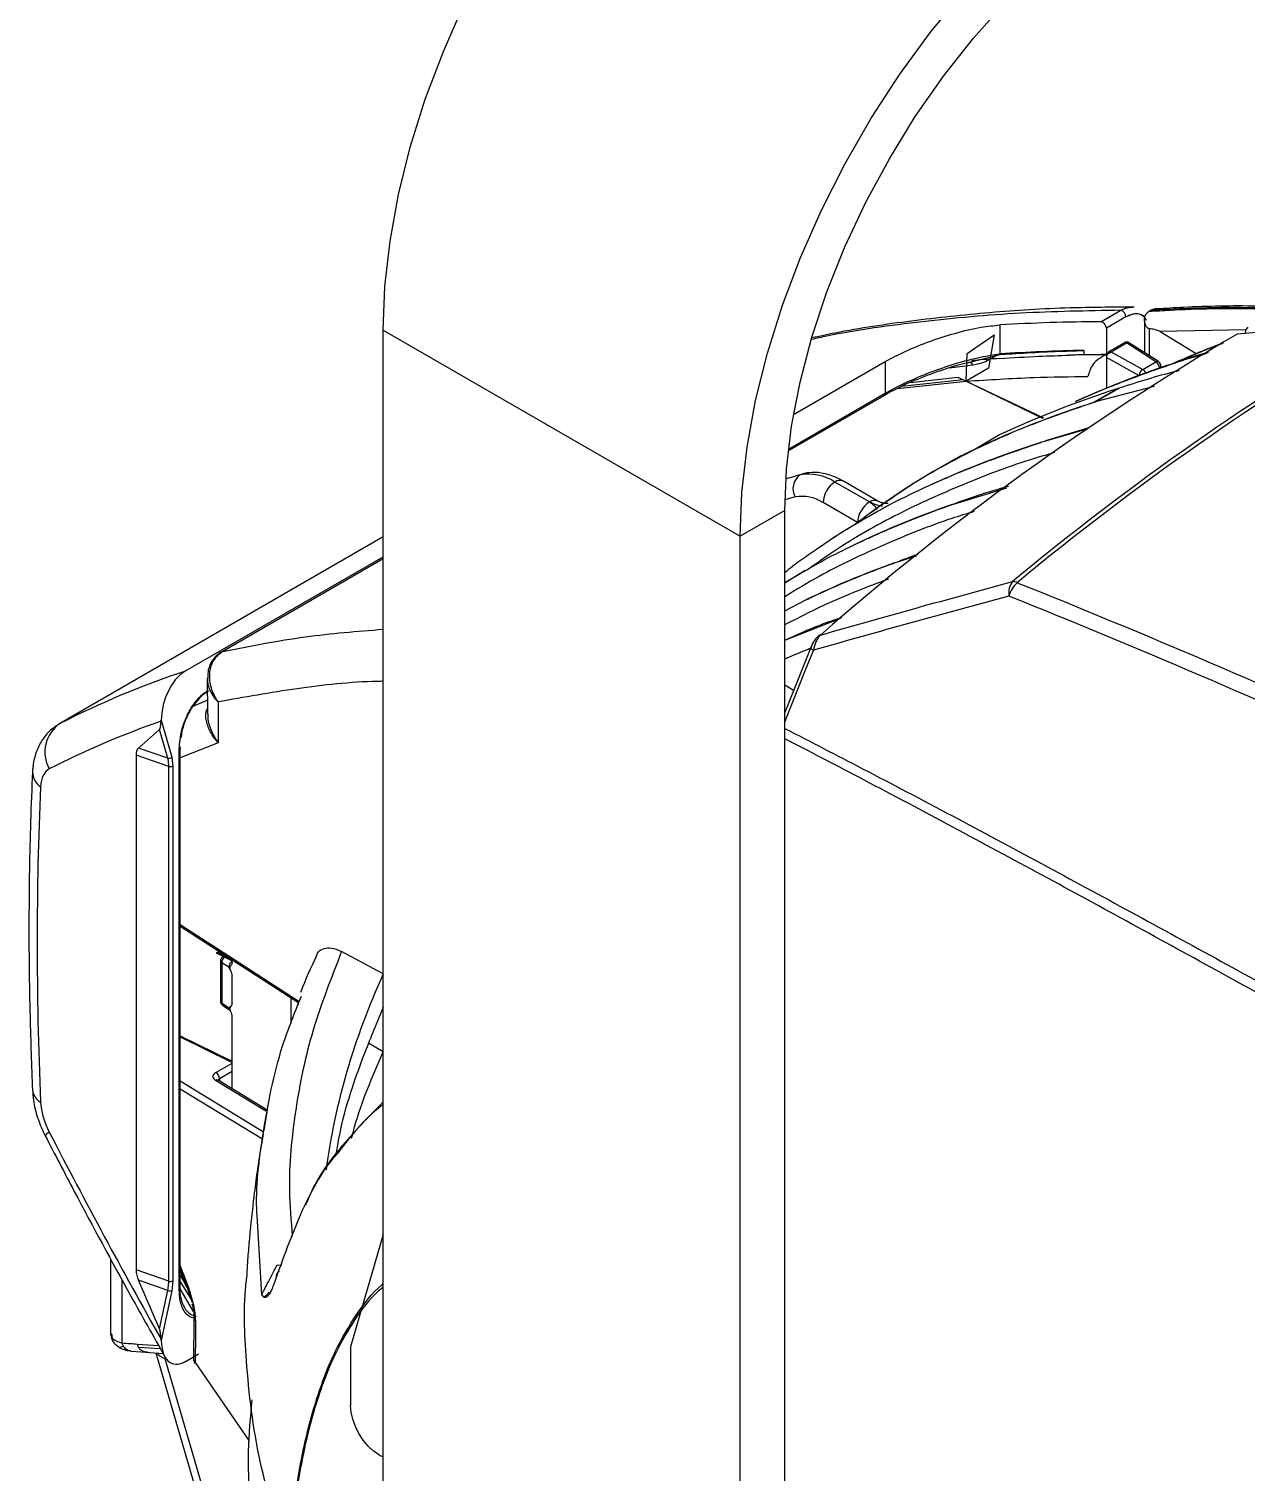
# Model space of a CAD drawing. Extents: x 9.3 to 87.2, y 0.6 to 68.8.
# Drawn here: x 10.482 to 14.098, y 53.096 to 57.384 of the extents above; entities that cross this region are included whole.
import ezdxf

# ---------------------------------------------------------------- set-up
doc = ezdxf.new("R2010")
doc.units = 0
doc.header["$MEASUREMENT"] = 0
doc.layers.add('OBJECT', color=7, linetype='CONTINUOUS')

msp = doc.modelspace()

# ---------------------------------------------------------------- linework, layer by layer
at = {"layer": 'OBJECT'}
for p, q in [((13.6669, 56.5133), (13.7263, 56.5475)), ((13.7414, 56.5277), (13.6831, 56.4941)), ((13.7966, 56.5195), (13.7966, 56.4216)), ((13.8113, 56.5455), (13.8101, 56.5448)), ((13.8113, 56.5455), (13.8137, 56.5469)), ((13.815, 56.5476), (13.8137, 56.5469)), ((11.5349, 56.4885), (12.5956, 55.8762)), ((11.5349, 52.5874), (11.5349, 56.4885)), ((13.2698, 56.4196), (13.35, 56.4749)), ((13.35, 56.4749), (13.333, 56.3753)), ((13.3668, 56.504), (13.3668, 56.4179)), ((13.6831, 56.4941), (13.6831, 56.416)), ((13.8101, 56.4929), (13.8101, 56.413)), ((13.843, 56.485), (13.9498, 56.4189)), ((13.6831, 56.416), (13.7449, 56.4517)), ((13.7395, 56.4526), (13.6937, 56.4262)), ((13.83, 56.3946), (13.7395, 56.4526)), ((13.8381, 56.395), (13.7472, 56.4532)), ((12.754, 56.2379), (13.0262, 56.3951)), ((13.0262, 56.3951), (13.0262, 56.3012)), ((13.2667, 56.337), (13.2698, 56.4196)), ((13.2712, 56.3919), (13.2853, 56.3954)), ((13.2817, 56.3935), (13.2856, 56.3945)), ((13.6161, 56.4152), (13.6831, 56.416)), ((13.6831, 56.416), (13.6831, 56.4078)), ((13.78, 56.3541), (13.6831, 56.4078)), ((13.6831, 56.4077), (13.6831, 56.3162)), ((13.6937, 56.4262), (13.7911, 56.3722)), ((13.7911, 56.3722), (13.83, 56.3946)), ((13.9811, 56.4197), (13.9123, 56.3995)), ((13.9863, 56.423), (13.9268, 56.405)), ((13.1015, 56.3333), (13.2415, 56.3487)), ((13.2862, 56.3845), (13.2173, 56.3761)), ((13.2415, 56.3487), (13.2667, 56.337)), ((13.333, 56.3753), (13.2667, 56.337)), ((13.845, 56.3773), (13.845, 56.3824)), ((12.7389, 56.1354), (13.0262, 56.3012)), ((13.0622, 56.3148), (13.2667, 56.337)), ((13.2582, 56.3409), (13.0745, 56.3211)), ((13.2667, 56.337), (13.4961, 56.2282)), ((13.2667, 56.337), (13.4933, 56.2271)), ((13.7181, 56.3152), (13.6474, 56.2744)), ((13.8251, 56.3213), (13.6503, 56.2753)), ((13.6503, 56.2753), (13.721, 56.3161)), ((12.7382, 56.1299), (13.0231, 56.2944)), ((13.3659, 56.1772), (13.2952, 56.1364)), ((13.6247, 56.1946), (13.488, 56.1546)), ((13.6311, 56.1989), (13.5026, 56.1601)), ((13.2504, 56.1153), (13.1797, 56.0744)), ((12.9794, 55.9782), (12.8768, 56.0374)), ((13.0044, 55.9807), (12.9018, 56.0399)), ((13.2263, 55.971), (13.387, 56.0205)), ((12.944, 55.917), (12.8414, 55.9762)), ((13.2233, 55.9698), (13.1672, 55.9498)), ((12.7278, 55.9525), (12.5956, 55.8762)), ((12.7278, 51.7242), (12.7278, 55.9525)), ((12.944, 55.917), (12.9383, 55.9122)), ((12.972, 55.9323), (12.9436, 55.9148)), ((12.9746, 55.9396), (12.9535, 55.9237)), ((13.0901, 55.9192), (13.0766, 55.9136)), ((11.5349, 55.8742), (10.5717, 55.3182)), ((11.5349, 55.8741), (10.5748, 55.3198)), ((12.5956, 51.6478), (12.5956, 55.8762)), ((12.8622, 55.8642), (12.8217, 55.8365)), ((12.8664, 55.8673), (12.861, 55.8634)), ((10.9476, 55.476), (11.5349, 55.815)), ((11.5349, 55.8097), (11.0559, 55.5331)), ((11.5349, 55.8091), (11.0587, 55.5342)), ((13.0533, 55.797), (13.1188, 55.818)), ((13.0838, 55.808), (13.0679, 55.8022)), ((12.7752, 55.7665), (12.7278, 55.7371)), ((12.7328, 55.7414), (12.7758, 55.7662)), ((12.7883, 55.7746), (12.7752, 55.7665)), ((12.7278, 55.7383), (12.7328, 55.7414)), ((12.7278, 55.6552), (12.7908, 55.6873)), ((12.7278, 55.5674), (12.896, 55.634)), ((11.0559, 55.533), (11.0536, 55.5317)), ((11.0587, 55.5342), (11.0565, 55.5329)), ((12.8048, 55.5456), (12.7278, 55.3531)), ((11.012, 55.4551), (11.0126, 55.3466)), ((12.7538, 55.4182), (12.7278, 55.4343)), ((10.9704, 55.3714), (11.0124, 55.3898)), ((11.0444, 55.384), (11.0452, 55.2625)), ((10.8751, 55.3268), (10.8752, 55.3302)), ((10.8752, 55.3302), (10.9071, 55.2196)), ((10.8703, 55.3025), (10.8079, 55.247)), ((10.895, 55.2168), (10.8703, 55.3025)), ((10.895, 55.2168), (10.8079, 55.247)), ((10.9292, 53.6358), (10.9292, 55.2438)), ((11.0452, 55.2625), (10.9322, 55.2183)), ((10.9322, 53.6399), (10.9322, 55.2479)), ((10.8009, 55.2263), (10.8009, 53.6968)), ((10.8979, 55.1927), (10.8009, 55.2263)), ((10.8979, 53.6632), (10.8979, 55.1927)), ((10.9071, 55.2196), (10.9101, 55.1935)), ((10.9101, 55.1935), (10.9101, 53.664)), ((10.9322, 54.7176), (11.2842, 54.49)), ((11.0403, 54.6417), (11.0778, 54.623)), ((11.0425, 54.6371), (11.08, 54.6183)), ((11.0604, 54.6282), (11.0589, 54.6273)), ((11.5349, 54.5759), (11.4113, 54.6423)), ((11.0514, 54.6143), (11.0514, 54.4957)), ((11.0552, 54.6085), (11.0552, 54.4899)), ((11.0764, 54.5963), (11.0552, 54.6085)), ((11.0778, 54.623), (11.0778, 54.6235)), ((11.0778, 54.623), (11.0792, 54.6224)), ((11.0817, 54.6177), (11.0859, 54.6153)), ((11.0859, 54.611), (11.0859, 54.6182)), ((11.0859, 54.4898), (11.0859, 54.5693)), ((11.2614, 54.4291), (11.2614, 54.5047)), ((11.0552, 54.4899), (11.0764, 54.475)), ((11.0577, 54.4834), (11.0793, 54.4682)), ((11.0839, 54.4814), (11.0842, 54.482)), ((11.282, 54.4914), (11.282, 54.4841)), ((11.0859, 54.2352), (11.0859, 54.4481)), ((10.9322, 54.3923), (11.0778, 54.3208)), ((10.9322, 54.3887), (11.0801, 54.3161)), ((11.5349, 54.3446), (11.4917, 54.3704)), ((11.038, 54.2832), (11.0859, 54.3109)), ((11.0859, 54.2862), (11.0488, 54.2647)), ((10.9322, 54.2581), (11.1797, 54.1072)), ((11.1903, 54.1716), (11.0451, 54.2601)), ((11.0488, 54.2647), (11.0488, 54.2579)), ((11.1904, 54.1722), (11.1802, 54.1104)), ((11.1745, 53.6223), (11.1603, 53.8585)), ((11.5349, 53.8021), (11.438, 53.4678)), ((10.7254, 53.73), (10.7254, 53.5065)), ((10.8979, 53.6632), (10.8009, 53.6968)), ((10.9515, 53.6493), (10.9322, 53.708)), ((11.2336, 53.71), (11.2196, 53.7107)), ((10.7588, 53.6682), (10.7588, 53.4798)), ((10.8703, 53.5216), (10.8079, 53.6661)), ((10.895, 53.6359), (10.8079, 53.6661)), ((10.9101, 53.664), (10.9071, 53.6344)), ((10.9322, 53.6801), (10.9548, 53.6427)), ((10.9641, 53.6111), (10.9322, 53.6632)), ((10.9682, 53.5988), (10.9515, 53.6493)), ((10.8703, 53.5216), (10.895, 53.6359)), ((10.9071, 53.6344), (10.8752, 53.4871)), ((10.9715, 53.5734), (10.9314, 53.6401)), ((10.9725, 53.5503), (10.9718, 53.4267)), ((10.7279, 53.5066), (10.7287, 53.5026)), ((10.7632, 53.4701), (10.7588, 53.4798)), ((10.8041, 53.4764), (10.8676, 53.4723)), ((10.8752, 53.4871), (10.8751, 53.4904)), ((10.7858, 53.4557), (10.8314, 53.452)), ((10.8734, 53.462), (10.8084, 53.4666)), ((10.8286, 53.4523), (10.8811, 53.4483)), ((10.8597, 53.4499), (11.0159, 52.9159)), ((10.8862, 53.4336), (11.0428, 52.8982)), ((10.9476, 53.4248), (10.9664, 53.4357)), ((10.9664, 53.4357), (10.9861, 53.4471)), ((10.9728, 53.4268), (10.9728, 53.4273)), ((11.438, 53.4678), (11.438, 53.294)), ((10.9767, 53.4215), (11.1363, 53.1901)), ((11.5229, 53.147), (11.5264, 53.145))]:
    msp.add_line(p, q, dxfattribs=at)
at = {"layer": 'OBJECT', "flags": 128}
for points in [[(11.5349, 56.4885), (11.54, 56.6185), (11.5552, 56.7534), (11.5805, 56.8918), (11.6155, 57.0326), (11.66, 57.1747), (11.7136, 57.3168), (11.7759, 57.4577), (11.8463, 57.5963), (11.9242, 57.7312), (12.0089, 57.8614), (12.0998, 57.9858), (12.1961, 58.1033), (12.2969, 58.2129), (12.4014, 58.3136), (12.5086, 58.4047), (12.6177, 58.4852), (12.7278, 58.5547)], [(12.5956, 55.8762), (12.6007, 56.0062), (12.6159, 56.141), (12.6411, 56.2795), (12.6761, 56.4203), (12.7206, 56.5624), (12.7743, 56.7045), (12.8365, 56.8454), (12.9069, 56.984), (12.9848, 57.1189), (13.0696, 57.2491), (13.1605, 57.3735), (13.2568, 57.491), (13.3575, 57.6006), (13.462, 57.7013), (13.5693, 57.7924), (13.6784, 57.8729), (13.7885, 57.9423)], [(12.7278, 55.9525), (12.7329, 56.0755), (12.7482, 56.2033), (12.7735, 56.3344), (12.8085, 56.4679), (12.853, 56.6022), (12.9066, 56.7362), (12.9686, 56.8685), (13.0385, 56.998), (13.1156, 57.1232), (13.1992, 57.2431), (13.2885, 57.3564), (13.3826, 57.4621), (13.4806, 57.5592), (13.5815, 57.6467), (13.6845, 57.7237), (13.7885, 57.7897)], [(14.0734, 56.4779), (14.2705, 56.4956), (14.5114, 56.5171)], [(14.0975, 56.4894), (13.843, 56.485), (13.843, 56.485), (13.843, 56.485)], [(13.6161, 56.4284), (13.6161, 56.422), (13.6161, 56.4152)], [(13.721, 56.3161), (13.7206, 56.316), (13.7202, 56.3159), (13.7199, 56.3158), (13.7195, 56.3157), (13.7192, 56.3156), (13.7188, 56.3155), (13.7184, 56.3153), (13.7181, 56.3152)], [(13.6474, 56.2744), (13.6477, 56.2745), (13.6481, 56.2746), (13.6484, 56.2748), (13.6488, 56.2749), (13.6492, 56.275), (13.6495, 56.2751), (13.6499, 56.2752), (13.6503, 56.2753)], [(12.773, 56.0585), (12.7496, 56.0521), (12.7308, 56.0467)], [(12.773, 56.0585), (12.7803, 56.0616), (12.7812, 56.0618)], [(12.7584, 55.993), (12.7353, 55.9868), (12.7282, 55.9847)], [(11.0535, 55.5317), (11.0545, 55.5323), (11.0565, 55.5329)], [(11.0558, 55.5331), (11.0567, 55.5335), (11.0587, 55.5342)], [(12.8127, 55.5376), (12.7908, 55.483), (12.7278, 55.3255)], [(12.8127, 55.5376), (12.8094, 55.5398), (12.8069, 55.5417), (12.8054, 55.5435), (12.8047, 55.5449), (12.8048, 55.5456)], [(10.9322, 54.7225), (11.0915, 54.6194), (11.2857, 54.4939)], [(11.0589, 54.6273), (11.0602, 54.6278), (11.0608, 54.6279)], [(11.1864, 54.1687), (11.1004, 54.2211), (11.0371, 54.2596)], [(11.176, 54.0847), (10.9901, 54.198), (10.9322, 54.2332)], [(10.9734, 53.5503), (10.9734, 53.551), (10.9734, 53.5511)], [(10.9767, 53.4215), (10.9758, 53.4204), (10.9753, 53.4195), (10.9753, 53.4189), (10.9753, 53.4189)], [(11.5229, 53.147), (11.5063, 53.1585), (11.4904, 53.1732), (11.4757, 53.1908), (11.4629, 53.2104), (11.4523, 53.2313), (11.4445, 53.2528), (11.4397, 53.274), (11.438, 53.294)], [(11.5264, 53.145), (11.5349, 53.1411)]]:
    msp.add_lwpolyline(points, dxfattribs=at)
at = {"layer": 'OBJECT'}
for centre, radius, start, end in [((18.7189, 49.332), 8.3264, 120.35289, 129.66364), ((18.7379, 49.3225), 8.3344, 120.35275, 129.66367), ((13.7209, 56.5278), 0.0205, 359.8358, 74.7402), ((18.1897, 49.4724), 8.1254, 120.43751, 131.23595), ((15.0247, 53.8194), 2.813, 110.9005, 113.9858), ((13.2758, 56.3822), 0.0106, 12.4553, 115.4181), ((13.3834, 56.4243), 0.0178, 201.3609, 205.6009), ((14.7956, 53.6145), 2.9218, 107.6834, 114.3371), ((13.8343, 56.388), 0.00798, 62.1456, 123.2207), ((13.8176, 56.3752), 0.0231, 2.6058, 57.3942), ((13.83, 56.3824), 0.015, 0, 57.3343), ((13.9247, 56.3694), 0.0333, 119.9834, 122.285), ((15.0516, 52.8163), 3.76, 107.6378, 107.7048), ((13.9246, 56.3696), 0.033, 117.6994, 120.0148), ((13.8042, 56.3526), 0.0236, 123.8937, 175.7439), ((13.7787, 56.3528), 0.023, 21.8934, 57.3537), ((13.8376, 56.3831), 0.00743, 293.8562, 354.8238), ((13.0186, 56.3005), 0.00757, 305.7888, 5.5223), ((14.6126, 53.5135), 2.9411, 107.7068, 115.0812), ((14.5419, 53.4727), 2.9411, 107.7068, 115.0812), ((14.2355, 54.2454), 2.1119, 116.4395, 126.659), ((14.3713, 53.3695), 2.9218, 107.6834, 114.3371), ((13.5005, 56.1244), 0.0333, 119.9832, 122.2853), ((14.6273, 52.5714), 3.76, 107.6378, 107.7048), ((13.5003, 56.1247), 0.033, 117.6996, 120.0147), ((12.8032, 56.0174), 0.051, 126.3332, 208.5161), ((12.7989, 55.9198), 0.1411, 56.4996, 100.5906), ((12.9182, 55.9727), 0.0768, 122.6056, 177.3943), ((12.8914, 56.017), 0.0251, 65.6931, 125.6176), ((12.7791, 55.8821), 0.1128, 56.4998, 100.5904), ((14.1482, 53.3132), 2.8132, 109.132, 115.5774), ((13.0208, 55.9135), 0.0768, 122.6056, 177.3943), ((12.9939, 55.9592), 0.0239, 63.1012, 127.3486), ((14.0294, 54.0951), 2.1197, 120.7799, 123.2757), ((13.9544, 53.2735), 2.6795, 109.6504, 115.7363), ((13.452, 55.7069), 0.059, 143.8409, 188.2319), ((13.4745, 55.6761), 0.0839, 132.1344, 164.5582), ((13.4033, 55.707), 0.0347, 64.5584, 88.2043), ((12.8334, 55.5761), 0.00657, 86.1961, 129.3485), ((10.6324, 55.2352), 0.1024, 124.2416, 209.3014), ((10.8282, 55.2286), 0.0274, 137.7639, 184.7958), ((10.8984, 55.2295), 0.0131, 255.2759, 311.5165), ((10.903, 55.2075), 0.0157, 251.0483, 297.0608), ((10.5483, 55.1775), 0.0551, 181.8509, 235.9037), ((11.045, 54.6411), 0.00477, 172.8052, 238.1091), ((11.0664, 54.6143), 0.015, 119.9973, 180), ((11.0585, 54.6149), 0.0072, 184.715, 242.5286), ((11.0767, 54.6084), 0.0215, 124.5289, 179.7314), ((11.0825, 54.6224), 0.00477, 172.7776, 238.1367), ((11.0845, 54.6273), 0.01, 243.4056, 278.1725), ((11.0664, 54.4957), 0.015, 180, 234.8158), ((11.0585, 54.4963), 0.0072, 184.715, 242.5286), ((11.0623, 54.4889), 0.00713, 172.091, 230.2482), ((11.0844, 54.3347), 0.0154, 244.5817, 275.5053), ((11.0827, 54.3203), 0.00498, 174.44, 237.5225), ((11.0845, 54.3251), 0.01, 243.8462, 278.1725), ((11.0415, 54.2532), 0.00773, 62.2456, 124.4382), ((11.0258, 54.2637), 0.023, 2.5603, 57.9528), ((10.5379, 54.2356), 0.0451, 186.5939, 242.8403), ((10.5537, 54.081), 0.0268, 113.3272, 148.0264), ((10.8805, 53.6988), 0.0797, 181.4726, 204.2679), ((10.903, 53.678), 0.0157, 251.0483, 297.0608), ((10.9035, 53.6552), 0.0211, 246.2661, 279.592), ((10.9807, 53.5515), 0.00739, 189.2456, 242.6167), ((10.9878, 53.4272), 0.015, 179.6834, 213.7102), ((10.9801, 53.428), 0.00739, 189.4997, 242.5237)]:
    msp.add_arc(centre, radius, start, end, dxfattribs=at)
for centre, major_axis, ratio, start_param, end_param in [((16.8646, 47.5109), (-5.5684, 8.3217), 0.616702, 5.892972, 5.937171), ((13.6717, 56.4998), (-0.0084, 0.0125), 0.616702, 3.886235, 5.892972), ((13.7395, 56.4404), (0.0075, 0.013), 0.577381, 6.256969, 7.069874), ((16.8654, 47.5105), (-5.5166, 8.2443), 0.616702, 5.904971, 5.942188), ((13.6937, 56.4139), (0.0075, 0.013), 0.577382, 0.785517, 2.356305), ((14.9854, 46.1852), (-4.3386, 9.17), 0.514822, 6.2212, 6.298548), ((14.9007, 46.1456), (-4.2848, 9.0752), 0.514119, 6.228952, 6.298908), ((10.8688, 55.3318), (-0.0003, 0.0298), 0.212142, 3.323991, 4.544064), ((10.6001, 55.0667), (-0.0561, 0.1188), 0.514119, 0.015722, 0.770628), ((16.8418, 50.1551), (-4.2849, 9.0754), 0.514119, 0.770628, 0.885236), ((11.0473, 54.6296), (-0.00587, 0.00814), 0.634003, 6.220444, 6.635029), ((11.0865, 54.6027), (0.0075, 0.013), 0.52178, 0.786689, 2.354746), ((17.3487, 53.8666), (5.9992, 0.1754), 0.556797, 2.875493, 3.051144), ((11.0865, 54.4815), (0.0064, 0.0138), 0.56964, 2.306923, 3.021077), ((10.6001, 54.1427), (-0.0561, 0.1188), 0.514119, 0.885236, 1.640142), ((14.9007, 56.9321), (-4.2848, 9.0752), 0.514119, 1.640142, 1.710098), ((10.8688, 53.4945), (-0.0016, 0.0307), 0.199411, 4.569784, 5.789857), ((10.9761, 53.4795), (0.1198, 0.0172), 0.439709, 3.421625, 3.802033)]:
    msp.add_ellipse(centre, major_axis=major_axis, ratio=ratio, start_param=start_param, end_param=end_param, dxfattribs=at)
for points, knots in [([(13.7263, 56.5475), (13.7305, 56.5498), (13.744, 56.557), (13.7567, 56.5575), (13.7655, 56.5578)], [0, 0, 0, 0, 0.311147, 1, 1, 1, 1]), ([(14.2211, 56.557), (14.1911, 56.5581), (14.0867, 56.5621), (13.9567, 56.5592), (13.8584, 56.5532), (13.8315, 56.5516)], [0, 0, 0, 0, 0.226735, 0.788994, 1, 1, 1, 1]), ([(13.7263, 56.5475), (13.6261, 56.5459), (13.4259, 56.5426), (13.1355, 56.5149), (12.9289, 56.4877), (12.8221, 56.4642), (12.8068, 56.4608)], [0, 0, 0, 0, 0.314773, 0.629546, 0.946835, 1, 1, 1, 1]), ([(13.761, 56.5571), (13.6987, 56.5567), (13.5553, 56.5559), (13.3363, 56.5421), (13.104, 56.5169), (12.9281, 56.4912), (12.8315, 56.4704), (12.8085, 56.4655)], [0, 0, 0, 0, 0.188256, 0.433714, 0.678791, 0.92334, 1, 1, 1, 1]), ([(13.7263, 56.5475), (13.7305, 56.5498), (13.7425, 56.5563), (13.7537, 56.5568), (13.761, 56.5571)], [0, 0, 0, 0, 0.352233, 1, 1, 1, 1]), ([(13.7959, 56.5276), (13.7913, 56.5308), (13.7817, 56.5375), (13.7623, 56.5376), (13.7482, 56.5309), (13.7414, 56.5277)], [0, 0, 0, 0, 0.32724, 0.676552, 1, 1, 1, 1]), ([(13.802, 56.518), (13.8002, 56.5215), (13.7946, 56.5325), (13.7768, 56.5384), (13.757, 56.5359), (13.7451, 56.5297), (13.7414, 56.5277)], [0, 0, 0, 0, 0.170548, 0.530597, 0.854019, 1, 1, 1, 1]), ([(13.802, 56.518), (13.8002, 56.5215), (13.7946, 56.5325), (13.7768, 56.5384), (13.757, 56.5359), (13.7451, 56.5297), (13.7414, 56.5277)], [0, 0, 0, 0, 0.170548, 0.530597, 0.854019, 1, 1, 1, 1]), ([(13.8101, 56.4929), (13.8098, 56.4929), (13.8084, 56.4932), (13.8057, 56.4948), (13.8005, 56.5011), (13.7965, 56.5124), (13.7964, 56.5258), (13.8007, 56.5374), (13.8069, 56.5423), (13.8101, 56.5448)], [0, 0, 0, 0, 0.018056, 0.08366, 0.166715, 0.400676, 0.607754, 0.803654, 1, 1, 1, 1]), ([(13.8101, 56.5448), (13.8307, 56.5459), (13.934, 56.5517), (14.065, 56.5557), (14.1781, 56.5502), (14.2056, 56.5489)], [0, 0, 0, 0, 0.159099, 0.795842, 1, 1, 1, 1]), ([(14.2127, 56.5526), (14.1549, 56.5542), (14.0203, 56.558), (13.8895, 56.5514), (13.815, 56.5476)], [0, 0, 0, 0, 0.430334, 1, 1, 1, 1]), ([(13.8315, 56.5516), (13.8302, 56.5517), (13.824, 56.552), (13.8189, 56.5495), (13.815, 56.5476)], [0, 0, 0, 0, 0.22215, 1, 1, 1, 1]), ([(13.0262, 56.3951), (13.0459, 56.4056), (13.0853, 56.4267), (13.1589, 56.4563), (13.2363, 56.4812), (13.3093, 56.4983), (13.3487, 56.5022), (13.3668, 56.504)], [0, 0, 0, 0, 0.1919317, 0.3834842, 0.5849379, 0.8105069, 1, 1, 1, 1]), ([(13.843, 56.485), (13.8373, 56.487), (13.826, 56.4909), (13.8153, 56.4922), (13.8101, 56.4929)], [0, 0, 0, 0, 0.507999, 1, 1, 1, 1]), ([(14.1047, 56.4967), (14.1036, 56.4962), (14.1005, 56.4947), (14.0972, 56.4896), (14.0952, 56.484), (14.0955, 56.4802), (14.0956, 56.479)], [0, 0, 0, 0, 0.159093, 0.49401, 0.838182, 1, 1, 1, 1]), ([(13.8879, 56.3922), (13.9291, 56.4103), (13.9768, 56.4313), (14.0246, 56.4489), (14.0312, 56.4513)], [0, 0, 0, 0, 0.86246, 1, 1, 1, 1]), ([(14.0263, 56.4482), (14.0176, 56.4449), (13.9731, 56.4283), (13.9309, 56.4099), (13.897, 56.395)], [0, 0, 0, 0, 0.195694, 1, 1, 1, 1]), ([(13.2712, 56.3919), (13.2605, 56.389), (13.2246, 56.3797), (13.1609, 56.3586), (13.0833, 56.3272), (13.0416, 56.3048), (13.0208, 56.2937)], [0, 0, 0, 0, 0.12788, 0.428361, 0.713845, 1, 1, 1, 1]), ([(13.0262, 56.3012), (13.0458, 56.3118), (13.0852, 56.333), (13.1587, 56.3638), (13.2359, 56.3905), (13.3089, 56.4099), (13.3485, 56.4153), (13.3668, 56.4179)], [0, 0, 0, 0, 0.189816, 0.379821, 0.580732, 0.807164, 1, 1, 1, 1]), ([(13.3667, 56.4045), (13.3414, 56.4027), (13.3134, 56.4007), (13.2857, 56.3982), (13.283, 56.3979)], [0, 0, 0, 0, 0.902703, 1, 1, 1, 1]), ([(13.2853, 56.3954), (13.3002, 56.3992), (13.3298, 56.4067), (13.3548, 56.4133), (13.3673, 56.4166)], [0, 0, 0, 0, 0.504176, 1, 1, 1, 1]), ([(13.3679, 56.4153), (13.3675, 56.4152), (13.3548, 56.4139), (13.3322, 56.3945), (13.3033, 56.3882), (13.2862, 56.3845)], [0, 0, 0, 0, 0.012612, 0.416138, 1, 1, 1, 1]), ([(13.3667, 56.4045), (13.4051, 56.4069), (13.4737, 56.4112), (13.543, 56.4133), (13.5735, 56.4143)], [0, 0, 0, 0, 0.559935, 1, 1, 1, 1]), ([(13.3673, 56.4166), (13.4289, 56.4203), (13.5061, 56.4249), (13.5881, 56.4273), (13.6089, 56.428), (13.6142, 56.4282), (13.6156, 56.4283), (13.616, 56.4284), (13.6161, 56.4284), (13.6161, 56.4284)], [0, 0, 0, 0, 0.746179, 0.934638, 0.982702, 0.995194, 0.998556, 0.999517, 1, 1, 1, 1]), ([(13.3673, 56.4166), (13.3674, 56.4164), (13.3676, 56.416), (13.3678, 56.4155), (13.3679, 56.4153)], [0, 0, 0, 0, 0.49997, 1, 1, 1, 1]), ([(13.6161, 56.4284), (13.6161, 56.4284), (13.616, 56.4283), (13.6159, 56.4283), (13.6156, 56.4282), (13.6151, 56.4282), (13.6139, 56.4281), (13.6117, 56.4279), (13.6072, 56.4276), (13.5981, 56.4272), (13.5799, 56.4265), (13.5435, 56.4251), (13.4709, 56.422), (13.4091, 56.418), (13.3679, 56.4153)], [0, 0, 0, 0, 0.000474, 0.000959, 0.001954, 0.003908, 0.007815, 0.015628, 0.031254, 0.062504, 0.125006, 0.250008, 0.500009, 1, 1, 1, 1]), ([(13.6831, 56.416), (13.6626, 56.4158), (13.626, 56.4155), (13.5896, 56.4147), (13.5735, 56.4143)], [0, 0, 0, 0, 0.560045, 1, 1, 1, 1]), ([(13.5915, 56.2766), (13.5915, 56.2766), (13.5915, 56.2766), (13.5916, 56.2766), (13.5916, 56.2767), (13.5918, 56.2767), (13.592, 56.2769), (13.5924, 56.2771), (13.5946, 56.2781), (13.5996, 56.2804), (13.617, 56.2883), (13.6807, 56.3162), (13.7729, 56.3528), (13.8641, 56.3849), (13.9017, 56.3965), (13.9093, 56.3989)], [0, 0, 0, 0, 0.000024, 0.000069, 0.000183, 0.00041, 0.000862, 0.001765, 0.00357, 0.018004, 0.046863, 0.162292, 0.623568, 0.924627, 1, 1, 1, 1]), ([(13.9069, 56.3975), (13.9004, 56.3953), (13.8679, 56.384), (13.7906, 56.3576), (13.697, 56.3219), (13.6255, 56.2913), (13.5997, 56.2801), (13.5951, 56.2781), (13.593, 56.2772), (13.592, 56.2768), (13.5916, 56.2766), (13.5915, 56.2766), (13.5915, 56.2766), (13.5915, 56.2766), (13.5915, 56.2766), (13.5915, 56.2766), (13.5915, 56.2766), (13.5915, 56.2766)], [0, 0, 0, 0, 0.055666, 0.2781, 0.722897, 0.945279, 0.973076, 0.986975, 0.993925, 0.997401, 0.999141, 0.999577, 0.999796, 0.999868, 0.999956, 0.999996, 1, 1, 1, 1]), ([(13.6831, 56.416), (13.668, 56.4082), (13.6477, 56.3977), (13.634, 56.37), (13.6303, 56.3573), (13.6285, 56.3509)], [0, 0, 0, 0, 0.594673, 0.795521, 1, 1, 1, 1]), ([(13.9123, 56.3995), (13.9123, 56.3995), (13.9122, 56.3995), (13.9121, 56.3995), (13.9118, 56.3993), (13.911, 56.399), (13.9093, 56.3984), (13.9079, 56.3978), (13.9069, 56.3975)], [0, 0, 0, 0, 0.009023, 0.020487, 0.042289, 0.122762, 0.441726, 1, 1, 1, 1]), ([(13.9093, 56.3989), (13.9097, 56.399), (13.9103, 56.3992), (13.9111, 56.3994), (13.9116, 56.3995), (13.912, 56.3996), (13.9122, 56.3996), (13.9123, 56.3996), (13.9123, 56.3996), (13.9124, 56.3996), (13.9123, 56.3996), (13.9123, 56.3996), (13.9123, 56.3995), (13.9123, 56.3995)], [0, 0, 0, 0, 0.326157, 0.544986, 0.6921, 0.79124, 0.858306, 0.903951, 0.935333, 0.96621, 0.979398, 0.992715, 1, 1, 1, 1]), ([(13.2667, 56.337), (13.3335, 56.3413), (13.4529, 56.349), (13.5748, 56.3503), (13.6285, 56.3509)], [0, 0, 0, 0, 0.559823, 1, 1, 1, 1]), ([(13.8993, 56.3681), (13.8956, 56.3672), (13.8348, 56.3528), (13.7761, 56.3339), (13.721, 56.3161)], [0, 0, 0, 0, 0.06012, 1, 1, 1, 1]), ([(13.6503, 56.2753), (13.5837, 56.2525), (13.4506, 56.207), (13.2723, 56.1265), (13.1131, 56.0379), (13.021, 55.9725), (12.9746, 55.9396)], [0, 0, 0, 0, 0.276277, 0.552211, 0.774542, 1, 1, 1, 1]), ([(13.1672, 56.0317), (13.1672, 56.0317), (13.1673, 56.0317), (13.1673, 56.0317), (13.1673, 56.0317), (13.1674, 56.0318), (13.1675, 56.0318), (13.1679, 56.032), (13.1686, 56.0324), (13.1701, 56.033), (13.1729, 56.0343), (13.1783, 56.0368), (13.2068, 56.0497), (13.2794, 56.0808), (13.3738, 56.117), (13.452, 56.1438), (13.4795, 56.1522), (13.485, 56.1539)], [0, 0, 0, 0, 0.000004, 0.000043, 0.000132, 0.000204, 0.000423, 0.000858, 0.002599, 0.006075, 0.013025, 0.026924, 0.054721, 0.277103, 0.7219, 0.944334, 1, 1, 1, 1]), ([(13.4827, 56.1526), (13.4739, 56.1496), (13.4303, 56.1345), (13.3418, 56.1039), (13.2497, 56.0674), (13.1882, 56.0407), (13.173, 56.0341), (13.1688, 56.0323), (13.1675, 56.0317), (13.1673, 56.0317), (13.1672, 56.0317), (13.1672, 56.0317), (13.1672, 56.0317), (13.1672, 56.0317), (13.1672, 56.0317), (13.1672, 56.0317)], [0, 0, 0, 0, 0.0753734, 0.376432, 0.837708, 0.9531372, 0.9819956, 0.9964303, 0.9982346, 0.9991377, 0.9995897, 0.9998168, 0.9999314, 0.9999758, 1, 1, 1, 1]), ([(13.488, 56.1546), (13.488, 56.1546), (13.488, 56.1546), (13.4879, 56.1545), (13.4876, 56.1544), (13.4867, 56.1541), (13.485, 56.1534), (13.4836, 56.1529), (13.4827, 56.1526)], [0, 0, 0, 0, 0.008152, 0.01895, 0.038891, 0.124454, 0.462158, 1, 1, 1, 1]), ([(13.485, 56.1539), (13.4854, 56.154), (13.4861, 56.1542), (13.4869, 56.1544), (13.4874, 56.1546), (13.4877, 56.1546), (13.4879, 56.1547), (13.488, 56.1547), (13.4881, 56.1547), (13.4881, 56.1547), (13.4881, 56.1547), (13.4881, 56.1546), (13.488, 56.1546), (13.488, 56.1546)], [0, 0, 0, 0, 0.326158, 0.544988, 0.692102, 0.791242, 0.858308, 0.903966, 0.935333, 0.96621, 0.979398, 0.992715, 1, 1, 1, 1]), ([(13.5292, 56.1247), (13.504, 56.1175), (13.4108, 56.0905), (13.2554, 56.0307), (13.0602, 55.9434), (12.9095, 55.8576), (12.825, 55.7977), (12.8008, 55.7806)], [0, 0, 0, 0, 0.095879, 0.354743, 0.615003, 0.89002, 1, 1, 1, 1]), ([(12.9018, 56.0399), (12.8939, 56.0441), (12.8728, 56.0554), (12.8382, 56.0653), (12.8053, 56.067), (12.7871, 56.0631), (12.7811, 56.0618)], [0, 0, 0, 0, 0.200578, 0.537122, 0.849678, 1, 1, 1, 1]), ([(13.1672, 56.0317), (13.1253, 56.0122), (13.0494, 55.9769), (12.9771, 55.935), (12.9447, 55.9162)], [0, 0, 0, 0, 0.5516486, 1, 1, 1, 1]), ([(13.3924, 56.0245), (13.3612, 56.0157), (13.3061, 56.0001), (13.2529, 55.9806), (13.2298, 55.9721)], [0, 0, 0, 0, 0.5656313, 1, 1, 1, 1]), ([(13.2263, 55.971), (13.2262, 55.971), (13.2262, 55.9709), (13.2261, 55.9709), (13.226, 55.9708), (13.2253, 55.9705), (13.2229, 55.9696), (13.2142, 55.9663), (13.1816, 55.9544), (13.104, 55.9253), (13.0221, 55.891), (12.9607, 55.8631), (12.9426, 55.8547), (12.9359, 55.8516), (12.9339, 55.8507), (12.9337, 55.8506), (12.9337, 55.8506), (12.9337, 55.8507), (12.9337, 55.8507), (12.9337, 55.8507)], [0, 0, 0, 0, 0.0000918, 0.0002132, 0.0004375, 0.0012193, 0.0049865, 0.019957, 0.079767, 0.3189407, 0.7971679, 0.9168457, 0.9766886, 0.9916508, 0.9991483, 0.9996178, 0.9998545, 0.999953, 1, 1, 1, 1]), ([(12.9337, 55.8507), (12.9337, 55.8507), (12.9337, 55.8507), (12.9338, 55.8507), (12.9338, 55.8507), (12.9339, 55.8508), (12.934, 55.8508), (12.9343, 55.8509), (12.9346, 55.8511), (12.9367, 55.8522), (12.9446, 55.856), (12.9638, 55.865), (13.0268, 55.894), (13.1082, 55.9283), (13.1856, 55.9572), (13.2171, 55.9681), (13.2245, 55.9705), (13.226, 55.971), (13.2263, 55.971), (13.2263, 55.971), (13.2263, 55.971), (13.2263, 55.971), (13.2263, 55.971)], [0, 0, 0, 0, 0.000034, 0.000095, 0.000216, 0.000365, 0.000685, 0.001002, 0.001923, 0.003764, 0.01849, 0.077369, 0.195114, 0.665634, 0.916259, 0.978931, 0.994615, 0.998554, 0.999551, 0.999782, 0.999905, 1, 1, 1, 1]), ([(12.9794, 55.9782), (12.9842, 55.9751), (12.9943, 55.9685), (12.9991, 55.9602), (13.0016, 55.9558)], [0, 0, 0, 0, 0.47642, 1, 1, 1, 1]), ([(13.0182, 55.9654), (13.017, 55.9655), (13.0074, 55.9669), (12.9935, 55.9709), (12.9832, 55.9762), (12.9794, 55.9782)], [0, 0, 0, 0, 0.082804, 0.65929, 1, 1, 1, 1]), ([(13.0352, 55.9738), (13.0349, 55.9737), (13.0335, 55.9736), (13.0303, 55.9736), (13.0247, 55.974), (13.0169, 55.9755), (13.0091, 55.9781), (13.006, 55.9799), (13.0047, 55.9807)], [0, 0, 0, 0, 0.027768, 0.109528, 0.240995, 0.456958, 0.777865, 1, 1, 1, 1]), ([(13.2905, 55.9499), (13.2682, 55.9431), (13.1769, 55.9153), (13.0228, 55.852), (12.8567, 55.7753), (12.7616, 55.7173), (12.7278, 55.6967)], [0, 0, 0, 0, 0.111405, 0.457161, 0.807153, 1, 1, 1, 1]), ([(12.9447, 55.9162), (12.9447, 55.9162), (12.9446, 55.9162), (12.9446, 55.9162), (12.9444, 55.9161), (12.9439, 55.9158), (12.9421, 55.9147), (12.9357, 55.9109), (12.9117, 55.8963), (12.8876, 55.8811), (12.8694, 55.8693), (12.867, 55.8677), (12.8664, 55.8673), (12.8663, 55.8672), (12.8663, 55.8672), (12.8663, 55.8672), (12.8664, 55.8672), (12.8664, 55.8673), (12.8664, 55.8673)], [0, 0, 0, 0, 0.000253, 0.000582, 0.001195, 0.003824, 0.014206, 0.055547, 0.220735, 0.881572, 0.964154, 0.984801, 0.995139, 0.997727, 0.999028, 0.999567, 0.99982, 1, 1, 1, 1]), ([(12.9535, 55.9237), (12.9518, 55.9225), (12.9486, 55.9202), (12.9454, 55.918), (12.944, 55.917)], [0, 0, 0, 0, 0.560019, 1, 1, 1, 1]), ([(13.0766, 55.9136), (13.057, 55.9059), (13.0268, 55.8939), (12.9968, 55.8796), (12.9862, 55.8746)], [0, 0, 0, 0, 0.646353, 1, 1, 1, 1]), ([(12.8217, 55.8365), (12.8058, 55.826), (12.7734, 55.8044), (12.7432, 55.7804), (12.7278, 55.7681)], [0, 0, 0, 0, 0.488794, 1, 1, 1, 1]), ([(12.7758, 55.7662), (12.7988, 55.7799), (12.8501, 55.8104), (12.904, 55.8363), (12.9337, 55.8507)], [0, 0, 0, 0, 0.447815, 1, 1, 1, 1]), ([(12.7908, 55.6873), (12.7908, 55.6873), (12.7908, 55.6873), (12.7909, 55.6873), (12.791, 55.6874), (12.7915, 55.6876), (12.7932, 55.6885), (12.7994, 55.6915), (12.8227, 55.7026), (12.8787, 55.7284), (12.948, 55.7577), (13.009, 55.7812), (13.0371, 55.7915), (13.0485, 55.7955), (13.0518, 55.7966), (13.053, 55.797), (13.0533, 55.7971), (13.0533, 55.797), (13.0533, 55.797), (13.0533, 55.797), (13.0533, 55.797), (13.0533, 55.797), (13.0533, 55.797)], [0, 0, 0, 0, 0.000076, 0.000176, 0.000361, 0.001009, 0.00413, 0.016532, 0.066082, 0.264225, 0.660486, 0.858604, 0.957666, 0.982432, 0.994818, 0.997915, 0.999468, 0.999733, 0.999823, 0.999913, 0.999966, 1, 1, 1, 1]), ([(13.0533, 55.797), (13.0533, 55.797), (13.0533, 55.797), (13.0532, 55.797), (13.053, 55.7969), (13.0525, 55.7967), (13.0508, 55.796), (13.0445, 55.7936), (13.0207, 55.7846), (12.9638, 55.763), (12.8954, 55.7347), (12.8375, 55.7089), (12.8083, 55.6953), (12.7965, 55.6899), (12.7911, 55.6873), (12.7908, 55.6872), (12.7908, 55.6872), (12.7908, 55.6872), (12.7908, 55.6872), (12.7908, 55.6873), (12.7908, 55.6873)], [0, 0, 0, 0, 0.000074, 0.000169, 0.000348, 0.001121, 0.004172, 0.016323, 0.064876, 0.259041, 0.647344, 0.841485, 0.938556, 0.987097, 0.999253, 0.999633, 0.999824, 0.999893, 0.999963, 1, 1, 1, 1]), ([(13.1242, 55.8225), (13.1218, 55.8218), (13.1081, 55.8175), (13.0947, 55.8123), (13.0838, 55.808)], [0, 0, 0, 0, 0.17996, 1, 1, 1, 1]), ([(13.0355, 55.7492), (12.9726, 55.7253), (12.8672, 55.6852), (12.7679, 55.6337), (12.7278, 55.6129)], [0, 0, 0, 0, 0.59645, 1, 1, 1, 1]), ([(12.7328, 55.7414), (12.7328, 55.7414), (12.7328, 55.7414), (12.7327, 55.7414), (12.7327, 55.7413), (12.7326, 55.7413), (12.7323, 55.7411), (12.7319, 55.7409), (12.7307, 55.7401), (12.7293, 55.7392), (12.7282, 55.7385), (12.7278, 55.7383)], [0, 0, 0, 0, 0.0003196, 0.0036422, 0.0108217, 0.0209532, 0.053402, 0.1179125, 0.2467508, 0.7619538, 1, 1, 1, 1]), ([(13.4182, 55.7384), (13.797, 55.5867), (14.1773, 55.4238), (14.9396, 55.0751), (15.3211, 54.8894), (15.7037, 54.6927)], [0, 0, 0, 0, 0.5, 0.5, 1, 1, 1, 1]), ([(15.6758, 54.6537), (15.2938, 54.8501), (14.9127, 55.0357), (14.1515, 55.384), (13.7718, 55.5468), (13.3936, 55.6985)], [0, 0, 0, 0, 0.5, 0.5, 1, 1, 1, 1]), ([(12.896, 55.6341), (12.8837, 55.6301), (12.8257, 55.6114), (12.7709, 55.5865), (12.7278, 55.567)], [0, 0, 0, 0, 0.213572, 1, 1, 1, 1]), ([(11.0587, 55.5342), (11.1399, 55.5502), (11.296, 55.581), (11.4575, 55.5939), (11.5349, 55.6)], [0, 0, 0, 0, 0.5206485, 1, 1, 1, 1]), ([(12.8294, 55.581), (12.8284, 55.5802), (12.8221, 55.5755), (12.8121, 55.562), (12.8062, 55.5482), (12.803, 55.5408)], [0, 0, 0, 0, 0.076453, 0.506042, 1, 1, 1, 1]), ([(12.8338, 55.5827), (12.8312, 55.58), (12.8287, 55.577), (12.8243, 55.5703), (12.8222, 55.5667), (12.8168, 55.555), (12.8142, 55.5465), (12.8127, 55.5376)], [0, 0, 0, 0, 0.25, 0.25, 0.5, 0.5, 1, 1, 1, 1]), ([(11.0537, 55.5315), (11.053, 55.5312), (11.0423, 55.526), (11.0271, 55.5087), (11.0141, 55.4822), (11.014, 55.4637), (11.0139, 55.4558)], [0, 0, 0, 0, 0.024618, 0.388644, 0.741981, 1, 1, 1, 1]), ([(11.0565, 55.5329), (11.0481, 55.5263), (11.0314, 55.5131), (11.0189, 55.4823), (11.0173, 55.4456), (11.0266, 55.4146), (11.0371, 55.3951), (11.0414, 55.3885), (11.0432, 55.3857), (11.044, 55.3846), (11.0443, 55.3841), (11.0444, 55.384)], [0, 0, 0, 0, 0.203348, 0.406451, 0.616193, 0.862589, 0.944751, 0.977526, 0.990842, 0.997532, 1, 1, 1, 1]), ([(12.8039, 55.5426), (12.7997, 55.5411), (12.7738, 55.5317), (12.7488, 55.5205), (12.7278, 55.5112)], [0, 0, 0, 0, 0.160678, 1, 1, 1, 1]), ([(10.9476, 55.476), (10.9406, 55.4711), (10.9265, 55.4613), (10.9078, 55.4375), (10.8907, 55.4064), (10.8782, 55.3686), (10.8762, 55.3429), (10.8752, 55.3302)], [0, 0, 0, 0, 0.164475, 0.328632, 0.500073, 0.752161, 1, 1, 1, 1]), ([(11.0444, 55.384), (11.0443, 55.3841), (11.0439, 55.3845), (11.043, 55.3855), (11.041, 55.3878), (11.0363, 55.3936), (11.0244, 55.4104), (11.0135, 55.4329), (11.0143, 55.4504), (11.0145, 55.4557)], [0, 0, 0, 0, 0.005016, 0.018525, 0.04547, 0.11183, 0.278424, 0.779637, 1, 1, 1, 1]), ([(11.5349, 55.4454), (11.5293, 55.4453), (11.4425, 55.4438), (11.2779, 55.4258), (11.1223, 55.398), (11.0444, 55.384)], [0, 0, 0, 0, 0.033084, 0.51609, 1, 1, 1, 1]), ([(10.9292, 55.2438), (10.9306, 55.2621), (10.9332, 55.2952), (10.9512, 55.344), (10.9744, 55.3828), (10.997, 55.407), (11.011, 55.416), (11.0153, 55.4187)], [0, 0, 0, 0, 0.295867, 0.534781, 0.724758, 0.915939, 1, 1, 1, 1]), ([(11.0127, 55.4139), (11.0127, 55.4139), (11.0079, 55.4112), (10.9959, 55.4027), (10.9773, 55.3834), (10.9572, 55.3528), (10.9403, 55.3156), (10.9359, 55.2898), (10.9338, 55.2774)], [0, 0, 0, 0, 0.000014, 0.116851, 0.296628, 0.479627, 0.748765, 1, 1, 1, 1]), ([(11.0127, 55.4139), (11.0131, 55.4141), (11.0138, 55.4145), (11.0146, 55.4156), (11.0152, 55.417), (11.0152, 55.4182), (11.0153, 55.4187)], [0, 0, 0, 0, 0.249997, 0.499998, 0.750001, 1, 1, 1, 1]), ([(11.0452, 55.2625), (11.0451, 55.2626), (11.0359, 55.2724), (11.0201, 55.2939), (11.0089, 55.3266), (11.0066, 55.3512), (11.0116, 55.362), (11.0125, 55.3639)], [0, 0, 0, 0, 0.003951, 0.321695, 0.64852, 0.936692, 1, 1, 1, 1]), ([(10.5783, 55.3217), (10.5658, 55.3139), (10.5421, 55.299), (10.5172, 55.2661), (10.501, 55.2299), (10.4946, 55.1993), (10.4935, 55.181), (10.4932, 55.1765)], [0, 0, 0, 0, 0.245656, 0.467761, 0.689522, 0.923412, 1, 1, 1, 1]), ([(11.0147, 55.3466), (11.0145, 55.3433), (11.0132, 55.3276), (11.0232, 55.2982), (11.0367, 55.2739), (11.0451, 55.2626), (11.0452, 55.2625)], [0, 0, 0, 0, 0.1181569, 0.5623951, 0.9946286, 1, 1, 1, 1]), ([(12.7278, 55.3053), (12.8048, 55.2656), (13.0582, 55.135), (13.4896, 54.9053), (14.2019, 54.5171), (14.8333, 54.1677), (15.2903, 53.9142), (15.3823, 53.8631)], [0, 0, 0, 0, 0.088409, 0.290815, 0.493225, 0.89796, 1, 1, 1, 1]), ([(15.3663, 53.8355), (15.2743, 53.8866), (14.8175, 54.1403), (14.1866, 54.4902), (13.4754, 54.8796), (13.0491, 55.1081), (12.8005, 55.2371), (12.7278, 55.2749)], [0, 0, 0, 0, 0.102549, 0.509287, 0.712654, 0.916018, 1, 1, 1, 1]), ([(10.9299, 55.2515), (10.9306, 55.2509), (10.9319, 55.2497), (10.9324, 55.2476), (10.9316, 55.2455), (10.93, 55.2443), (10.9292, 55.2438)], [0, 0, 0, 0, 0.249988, 0.499993, 0.749986, 1, 1, 1, 1]), ([(10.8979, 55.1927), (10.8977, 55.1981), (10.8975, 55.2066), (10.8957, 55.214), (10.895, 55.2168)], [0, 0, 0, 0, 0.630963, 1, 1, 1, 1]), ([(10.4932, 55.1765), (10.4911, 55.127), (10.4852, 54.9836), (10.4815, 54.7417), (10.484, 54.4754), (10.4904, 54.3033), (10.4932, 54.2304)], [0, 0, 0, 0, 0.161423, 0.4681372, 0.774814, 1, 1, 1, 1]), ([(11.041, 54.6377), (11.041, 54.6377), (11.0407, 54.6376), (11.0414, 54.6376), (11.0422, 54.6372), (11.0425, 54.6371)], [0, 0, 0, 0, 0.123818, 0.706584, 1, 1, 1, 1]), ([(11.4113, 54.6423), (11.3808, 54.5645), (11.3196, 54.4085), (11.2708, 54.1709), (11.2506, 53.9665), (11.2612, 53.8423), (11.265, 53.7972)], [0, 0, 0, 0, 0.27906, 0.559839, 0.840554, 1, 1, 1, 1]), ([(11.3373, 54.6304), (11.3203, 54.5947), (11.3032, 54.5587), (11.2905, 54.5222), (11.2904, 54.5219)], [0, 0, 0, 0, 0.991836, 1, 1, 1, 1]), ([(11.3372, 54.6304), (11.3381, 54.6331), (11.3414, 54.6426), (11.3547, 54.6511), (11.3755, 54.655), (11.3958, 54.6501), (11.4082, 54.6439), (11.4113, 54.6423)], [0, 0, 0, 0, 0.094592, 0.335916, 0.598412, 0.898888, 1, 1, 1, 1]), ([(11.0804, 54.5883), (11.0791, 54.5909), (11.0778, 54.5936), (11.0764, 54.5962), (11.0764, 54.5963)], [0, 0, 0, 0, 0.982835, 1, 1, 1, 1]), ([(11.0859, 54.611), (11.0857, 54.609), (11.0853, 54.6052), (11.0829, 54.601), (11.0806, 54.5981), (11.0792, 54.5954), (11.0791, 54.5926), (11.0811, 54.5856), (11.0853, 54.5775), (11.0858, 54.5711), (11.0859, 54.5693)], [0, 0, 0, 0, 0.138995, 0.269697, 0.400244, 0.466619, 0.518483, 0.58666, 0.885496, 1, 1, 1, 1]), ([(11.0804, 54.5883), (11.0805, 54.5882), (11.0805, 54.5882), (11.0805, 54.5882), (11.0805, 54.5882)], [0, 0, 0, 0, 0.842955, 1, 1, 1, 1]), ([(11.1603, 53.8585), (11.1602, 53.8599), (11.1552, 53.9418), (11.1776, 54.1103), (11.2182, 54.3271), (11.2721, 54.4611), (11.2919, 54.5104)], [0, 0, 0, 0, 0.006308, 0.375829, 0.770142, 1, 1, 1, 1]), ([(11.0764, 54.475), (11.0764, 54.475), (11.0782, 54.4761), (11.0813, 54.4776), (11.0831, 54.481), (11.0838, 54.4822)], [0, 0, 0, 0, 0.008339, 0.6376, 1, 1, 1, 1]), ([(11.0859, 54.4898), (11.0857, 54.4878), (11.0853, 54.484), (11.0829, 54.4798), (11.0806, 54.4768), (11.0792, 54.4741), (11.0791, 54.4713), (11.0812, 54.4643), (11.0853, 54.4562), (11.0858, 54.4498), (11.0859, 54.4481)], [0, 0, 0, 0, 0.138978, 0.270371, 0.401464, 0.468438, 0.520377, 0.588824, 0.889331, 1, 1, 1, 1]), ([(11.0791, 54.4682), (11.0797, 54.4676), (11.0808, 54.4667), (11.0803, 54.4672), (11.0801, 54.4699), (11.0807, 54.4739), (11.082, 54.478), (11.0834, 54.4805), (11.0839, 54.4814)], [0, 0, 0, 0, 0.231907, 0.407448, 0.57046, 0.73008, 0.905643, 1, 1, 1, 1]), ([(11.535, 54.4773), (11.5164, 54.4324), (11.4606, 54.2976), (11.4111, 54.1502), (11.3957, 54.0471), (11.3941, 54.0362)], [0, 0, 0, 0, 0.308831, 0.926865, 1, 1, 1, 1]), ([(11.4412, 54.0885), (11.444, 54.0994), (11.4661, 54.1858), (11.5029, 54.2705), (11.535, 54.3445)], [0, 0, 0, 0, 0.126949, 1, 1, 1, 1]), ([(11.038, 54.2832), (11.0368, 54.2824), (11.0334, 54.2802), (11.0298, 54.2757), (11.0287, 54.2699), (11.031, 54.2642), (11.0351, 54.2611), (11.0371, 54.2596)], [0, 0, 0, 0, 0.117546, 0.338132, 0.558746, 0.779373, 1, 1, 1, 1]), ([(11.0452, 54.2601), (11.045, 54.2602), (11.0439, 54.2607), (11.0436, 54.2613), (11.0438, 54.2611), (11.0438, 54.2611)], [0, 0, 0, 0, 0.1977652, 0.9730249, 1, 1, 1, 1]), ([(11.0488, 54.2647), (11.0482, 54.2644), (11.0465, 54.2632), (11.045, 54.2617), (11.0448, 54.2605), (11.0448, 54.2603)], [0, 0, 0, 0, 0.300977, 0.865815, 1, 1, 1, 1]), ([(10.4932, 54.2304), (10.4939, 54.2205), (10.496, 54.1934), (10.507, 54.1495), (10.5212, 54.1144), (10.53, 54.0972), (10.531, 54.0952)], [0, 0, 0, 0, 0.2195334, 0.5974916, 0.9541822, 1, 1, 1, 1]), ([(11.3051, 53.8898), (11.306, 53.8921), (11.3314, 53.9564), (11.405, 54.0632), (11.4911, 54.1509), (11.535, 54.1957)], [0, 0, 0, 0, 0.0175894, 0.4983291, 1, 1, 1, 1]), ([(11.535, 54.1879), (11.5328, 54.1863), (11.4799, 54.147), (11.4385, 54.0937), (11.3989, 54.0427)], [0, 0, 0, 0, 0.042049, 1, 1, 1, 1]), ([(10.531, 54.0952), (10.5597, 54.0401), (10.6429, 53.8802), (10.7611, 53.6612), (10.8524, 53.4992), (10.886, 53.4395)], [0, 0, 0, 0, 0.249544, 0.723475, 1, 1, 1, 1]), ([(11.1787, 54.101), (11.1726, 54.0663), (11.1625, 54.0081), (11.1506, 53.9161), (11.1394, 53.8132), (11.1314, 53.7279), (11.1293, 53.6768), (11.129, 53.6709)], [0, 0, 0, 0, 0.243465, 0.408129, 0.643249, 0.958245, 1, 1, 1, 1]), ([(11.3989, 54.0427), (11.3987, 54.0424), (11.3553, 53.9955), (11.2908, 53.8763), (11.2421, 53.7433), (11.2177, 53.6768)], [0, 0, 0, 0, 0.002914, 0.501277, 1, 1, 1, 1]), ([(10.9322, 53.7089), (10.94, 53.6881), (10.9566, 53.6441), (10.9746, 53.5874), (10.9767, 53.5553), (10.9773, 53.545)], [0, 0, 0, 0, 0.377252, 0.798712, 1, 1, 1, 1]), ([(10.955, 53.6428), (10.9536, 53.6446), (10.9422, 53.6593), (10.9363, 53.6821), (10.9323, 53.702), (10.9322, 53.7029)], [0, 0, 0, 0, 0.1147855, 0.9603596, 1, 1, 1, 1]), ([(11.1745, 53.6223), (11.1753, 53.6241), (11.1763, 53.6263), (11.179, 53.6319), (11.1806, 53.6353), (11.1846, 53.6431), (11.1868, 53.6474), (11.1913, 53.6561), (11.1936, 53.6605), (11.2004, 53.6734), (11.2046, 53.6815), (11.2125, 53.6967), (11.2162, 53.7038), (11.2196, 53.7107)], [0, 0, 0, 0, 0.125, 0.125, 0.25, 0.25, 0.375, 0.375, 0.5, 0.5, 0.75, 0.75, 1, 1, 1, 1]), ([(11.2177, 53.6768), (11.2175, 53.6799), (11.2182, 53.6832), (11.2214, 53.6888), (11.2239, 53.6913), (11.2269, 53.693)], [0, 0, 0, 0, 0.5, 0.5, 1, 1, 1, 1]), ([(10.895, 53.6359), (10.8961, 53.6418), (10.8977, 53.6512), (10.8978, 53.66), (10.8979, 53.6632)], [0, 0, 0, 0, 0.633024, 1, 1, 1, 1]), ([(10.9299, 53.6436), (10.9306, 53.643), (10.9319, 53.6418), (10.9324, 53.6396), (10.9316, 53.6375), (10.93, 53.6364), (10.9292, 53.6358)], [0, 0, 0, 0, 0.249988, 0.499993, 0.749986, 1, 1, 1, 1]), ([(10.9299, 53.6436), (10.9299, 53.6436), (10.9299, 53.6381), (10.932, 53.6158), (10.9406, 53.5866), (10.9593, 53.5646), (10.9738, 53.561), (10.9798, 53.5595)], [0, 0, 0, 0, 0.000015, 0.129537, 0.525298, 0.804517, 1, 1, 1, 1]), ([(11.2544, 52.8332), (11.2228, 52.9314), (11.1594, 53.1286), (11.1271, 53.4074), (11.1191, 53.5887), (11.1288, 53.6693), (11.129, 53.6709)], [0, 0, 0, 0, 0.353919, 0.710675, 0.994454, 1, 1, 1, 1]), ([(11.2177, 53.6768), (11.2171, 53.6748), (11.2158, 53.6707), (11.214, 53.665), (11.2121, 53.6596), (11.2103, 53.6544), (11.2085, 53.6496), (11.2066, 53.645), (11.2034, 53.6372), (11.1988, 53.6278), (11.1931, 53.6194), (11.1877, 53.6149), (11.1837, 53.6143), (11.1807, 53.6155), (11.1786, 53.6172), (11.1765, 53.6194), (11.1752, 53.6214), (11.1745, 53.6223)], [0, 0, 0, 0, 0.036368, 0.072624, 0.108835, 0.145064, 0.181377, 0.217838, 0.254511, 0.379969, 0.506183, 0.628137, 0.753467, 0.813905, 0.876878, 0.93606, 1, 1, 1, 1]), ([(11.2544, 52.8332), (11.2568, 52.8637), (11.2642, 52.9601), (11.286, 53.1173), (11.3282, 53.2955), (11.3843, 53.4464), (11.4534, 53.5644), (11.5022, 53.629), (11.5336, 53.6545), (11.5349, 53.6556)], [0, 0, 0, 0, 0.092532, 0.292887, 0.493577, 0.693614, 0.843419, 0.993192, 1, 1, 1, 1]), ([(11.5349, 53.6449), (11.53, 53.641), (11.4975, 53.6151), (11.4496, 53.5511), (11.384, 53.4378), (11.3291, 53.2899), (11.2871, 53.1117), (11.2655, 52.9546), (11.258, 52.8585), (11.2557, 52.8282)], [0, 0, 0, 0, 0.024817, 0.165183, 0.305586, 0.505868, 0.706829, 0.90747, 1, 1, 1, 1]), ([(10.9755, 53.5524), (10.9687, 53.5542), (10.9536, 53.5583), (10.9383, 53.5809), (10.9302, 53.6081), (10.9295, 53.6288), (10.9292, 53.6358)], [0, 0, 0, 0, 0.226731, 0.503406, 0.829912, 1, 1, 1, 1]), ([(11.1745, 53.6223), (11.1773, 53.6197), (11.1827, 53.6144), (11.1919, 53.6251), (11.1963, 53.6302)], [0, 0, 0, 0, 0.5148843, 1, 1, 1, 1]), ([(10.9668, 53.5959), (10.9685, 53.5891), (10.9725, 53.5731), (10.9729, 53.5591), (10.9731, 53.551)], [0, 0, 0, 0, 0.429515, 1, 1, 1, 1]), ([(10.9773, 53.545), (10.9773, 53.5368), (10.9771, 53.4956), (10.9769, 53.4545), (10.9767, 53.4215)], [0, 0, 0, 0, 0.198944, 1, 1, 1, 1]), ([(10.7254, 53.5061), (10.7261, 53.5007), (10.7275, 53.4897), (10.7374, 53.4756), (10.7483, 53.4692), (10.7533, 53.4663)], [0, 0, 0, 0, 0.341319, 0.699465, 1, 1, 1, 1]), ([(10.7287, 53.5026), (10.7287, 53.4995), (10.7289, 53.4928), (10.7407, 53.4854), (10.7527, 53.4817), (10.7588, 53.4798)], [0, 0, 0, 0, 0.294815, 0.641271, 1, 1, 1, 1]), ([(10.7632, 53.4701), (10.758, 53.4675), (10.7521, 53.4646), (10.7519, 53.4662), (10.7519, 53.4664)], [0, 0, 0, 0, 0.865615, 1, 1, 1, 1]), ([(10.7588, 53.4798), (10.7673, 53.4792), (10.7823, 53.478), (10.7974, 53.4769), (10.8041, 53.4764)], [0, 0, 0, 0, 0.56, 1, 1, 1, 1]), ([(10.7858, 53.4559), (10.7845, 53.4559), (10.7809, 53.4561), (10.7754, 53.4583), (10.7697, 53.4621), (10.7657, 53.4663), (10.7637, 53.4692), (10.7632, 53.4701)], [0, 0, 0, 0, 0.151188, 0.400741, 0.650297, 0.894335, 1, 1, 1, 1]), ([(10.8084, 53.4666), (10.8074, 53.4684), (10.8057, 53.4714), (10.8045, 53.4749), (10.8041, 53.4764)], [0, 0, 0, 0, 0.572422, 1, 1, 1, 1]), ([(10.8752, 53.4871), (10.8765, 53.4738), (10.8788, 53.4494), (10.8932, 53.426), (10.9124, 53.4154), (10.9316, 53.4167), (10.9437, 53.4228), (10.9476, 53.4248)], [0, 0, 0, 0, 0.284536, 0.523872, 0.715593, 0.908515, 1, 1, 1, 1]), ([(10.7516, 53.4656), (10.756, 53.4634), (10.7653, 53.4588), (10.7768, 53.457), (10.783, 53.456)], [0, 0, 0, 0, 0.469145, 1, 1, 1, 1]), ([(10.8351, 53.4521), (10.8311, 53.4523), (10.8239, 53.4526), (10.8146, 53.4583), (10.8104, 53.4639), (10.8084, 53.4666)], [0, 0, 0, 0, 0.3878318, 0.6989029, 1, 1, 1, 1]), ([(11.1448, 53.3105), (11.1401, 53.2597), (11.1285, 53.1345), (11.1434, 52.9346), (11.1718, 52.7526), (11.2063, 52.6464), (11.217, 52.6135)], [0, 0, 0, 0, 0.21721, 0.534976, 0.855941, 1, 1, 1, 1])]:
    msp.add_open_spline(points, degree=3, knots=knots, dxfattribs=at)
for points in [[(12.8338, 55.5827), (13.0233, 55.637), (13.2135, 55.6899), (13.4044, 55.7417)], [(13.3936, 55.6985), (13.1992, 55.6461), (13.0056, 55.5926), (12.8127, 55.5376)]]:
    msp.add_open_spline(points, degree=3, dxfattribs=at)

doc.saveas('drawing.dxf')
